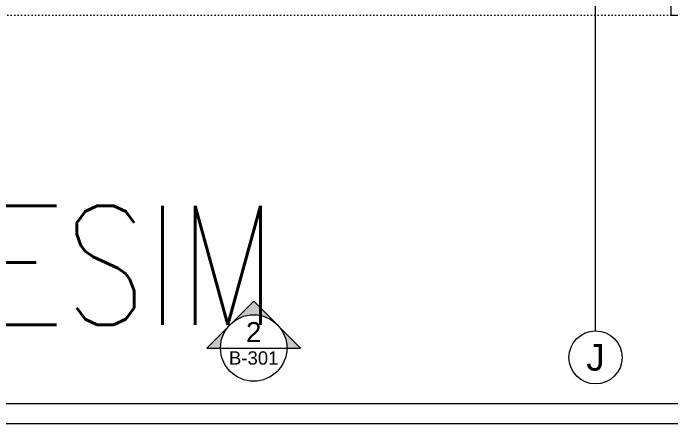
# Model space of a CAD drawing. Extents: x -1286 to 34975, y -230 to 6637.
# Drawn here: x 31112.6 to 31607.8, y 0 to 309 of the extents above; entities that cross this region are included whole.
import ezdxf
from ezdxf.enums import TextEntityAlignment as Align

# ---------------------------------------------------------------- set-up
doc = ezdxf.new("R2010")
doc.units = 0
doc.header["$LTSCALE"] = 20
doc.linetypes.add('DOT2', pattern=[0.125, 0, -0.125])
doc.layers.get('0').update_dxf_attribs({"color": 9, "lineweight": 9})
for name, color, linetype, lineweight in [('06A', 9, 'Continuous', 9), ('20', 9, 'DOT2', 9), ('21', 9, 'Continuous', 9), ('24', 9, 'Continuous', 9), ('40A', 9, 'Continuous', 9), ('E-YAZI', 7, 'Continuous', 30)]:
    doc.layers.add(name, color=color, linetype=linetype, lineweight=lineweight)
doc.styles.add('Arial', font='arial.ttf', dxfattribs={"height": 2.5})
doc.styles.add('E-YAZI', font='txttw.shx')

# ---------------------------------------------------------------- blocks, each defined once
blk = doc.blocks.new('0_aks')
at = {"linetype": 'Continuous'}
blk.add_circle((0, 0), 2, dxfattribs=at)
at = {"style": 'Arial'}
blk.add_attdef('AKS', text='', height=2, dxfattribs=at).set_placement((0, 0), align=Align.MIDDLE_CENTER)
blk = doc.blocks.new('p-aks_vw')
at = {"layer": '24', "ltscale": 2}
blk.add_lwpolyline([(3240, 40), (3240, -257.5)], dxfattribs=at)
at = {"layer": '24', "xscale": 10, "yscale": 10, "zscale": 10}
blk.add_blockref('0_aks', (3240.29, -277.5), dxfattribs=at).add_auto_attribs({'AKS': 'J'})
blk = doc.blocks.new('0_exteriorelevation1')
h = blk.add_hatch(color=256)
h.paths.add_polyline_path([(7.071, 0), (0, 7.071), (-7.071, 0)])
h.paths.add_polyline_path([(5, 0, 1), (-5, 0)], flags=16)
blk.add_lwpolyline([(7.071, 0), (0, 7.071), (-7.071, 0), (7.071, 0)])
blk.add_lwpolyline([(7.071, 0), (0, 7.071), (-7.071, 0), (7.071, 0)])
blk.add_circle((0, 0), 5)
at = {"style": 'Arial'}
blk.add_attdef('KESITADI', text='', height=3, dxfattribs=at).set_placement((0, 0), align=Align.BOTTOM_CENTER)
blk.add_attdef('PAFTAADI', text='', height=2, dxfattribs=at).set_placement((0, -0.5), align=Align.TOP_CENTER)

msp = doc.modelspace()

# ---------------------------------------------------------------- linework, layer by layer
at = {"layer": '06A'}
msp.add_lwpolyline([(33870.84, 4027.5), (32350.84, 4027.5), (32350.84, 3922.5), (32367.84, 3922.5), (32367.84, 4010.5), (33875.84, 4010.5), (33875.84, 224.5), (32367.84, 224.5), (32367.84, 324.5), (31607.84, 324.5), (31607.84, 307.5), (32350.84, 307.5), (32350.84, 207.5), (33870.84, 207.5)], dxfattribs=at)
at = {"layer": '20'}
msp.add_lwpolyline([(31607.84, 307.5), (30694.04, 307.5)], dxfattribs=at)
at = {"layer": '40A'}
for points in [[(34975, 0), (27980, 0), (27980, 4205), (34975, 4205)], [(28060, 4190), (34435.06, 4190), (34435.06, 15), (28060, 15)]]:
    msp.add_lwpolyline(points, close=True, dxfattribs=at)

# ---------------------------------------------------------------- block references
at = {"layer": '21', "xscale": 5, "yscale": 5, "zscale": 5}
msp.add_blockref('0_exteriorelevation1', (31293.76, 57.05), dxfattribs=at).add_auto_attribs({'KESITADI': '2', 'PAFTAADI': 'B-301'})
at = {"layer": '24'}
msp.add_blockref('p-aks_vw', (28310.84, 327.5), dxfattribs=at)

# ---------------------------------------------------------------- texts
at = {"layer": 'E-YAZI', "color": 4, "style": 'E-YAZI', "width": 0.8}
msp.add_text('CATI KATI IP KAMERA YERLESIM', height=89.6, dxfattribs=at).set_placement((29818.17, 74.5))

doc.saveas('drawing.dxf')
